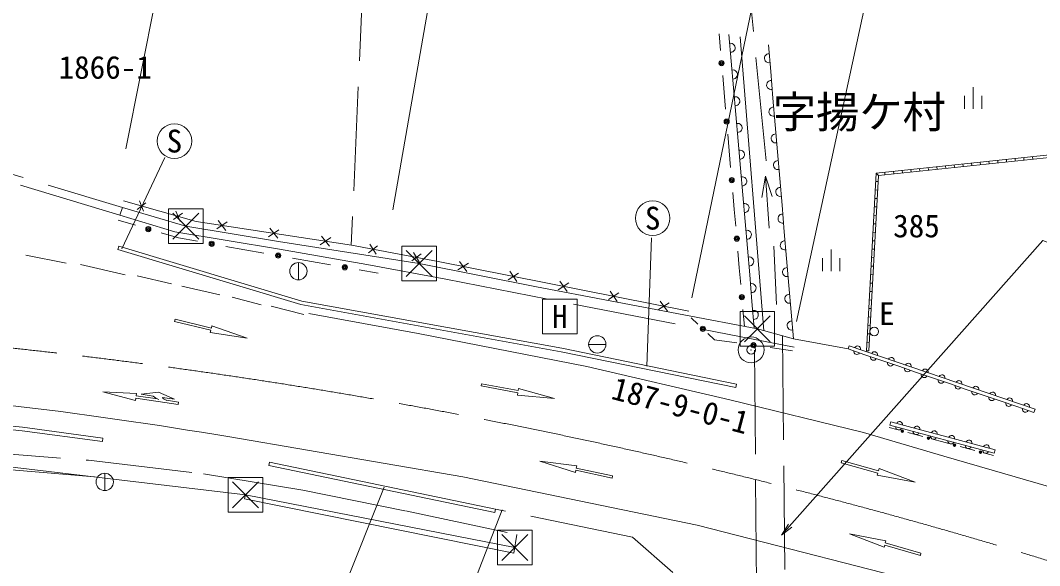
# Model space of a CAD drawing. Units: millimetres, scale not verified. Extents: x 40000 to 680000, y 20000 to 380000.
# Drawn here: x 383533 to 442440, y 305196 to 336675 of the extents above; entities that cross this region are included whole.
import ezdxf
from ezdxf.enums import TextEntityAlignment as Align

# ---------------------------------------------------------------- set-up
doc = ezdxf.new("R2010")
doc.units = ezdxf.units.MM
doc.header["$LTSCALE"] = 1000
doc.header["$PDMODE"] = 32
doc.header["$PDSIZE"] = 500
doc.linetypes.add('CHAIN', pattern=[18.5, 12, -1.5, 3.5, -1.5])
doc.linetypes.add('DASHED', pattern=[7.5, 6, -1.5])
for name, color, linetype, lineweight in [('M-BGD', 7, 'Continuous', 13), ('M-BGD-EXST', 7, 'Continuous', 13), ('M-BMK', 2, 'CHAIN', 13), ('M-BMK-SRVR', 3, 'Continuous', 13), ('M-STR-HTXT', 7, 'Continuous', 13), ('M-STR-STRC', 7, 'Continuous', 13)]:
    doc.layers.add(name, color=color, linetype=linetype, lineweight=lineweight)
doc.layers.add('M-BMK-HTXT', color=7, linetype='Continuous')
doc.styles.add('ＭＳ ゴシック', font='')
doc.styles.get('ＭＳ ゴシック').set_extended_font_data('MS Gothic')

msp = doc.modelspace()

# ---------------------------------------------------------------- linework, layer by layer
at = {"layer": 'M-BGD', "linetype": 'DASHED'}
for p, q in [((426643, 328563), (425293, 342096)), ((403394, 340329), (402656, 323698)), ((377946, 329323), (389441, 325875)), ((389289, 325421), (377814, 328904)), ((427079, 323632), (427235, 320271)), ((426080, 304132), (425950, 318900)), ((427572, 318465), (427725, 303647))]:
    msp.add_line(p, q, dxfattribs=at)
at = {"layer": 'M-BGD'}
for p, q in [((423914, 335899), (423997, 334934)), ((424613, 334320), (424479, 335862)), ((426508, 318760), (425133, 335723)), ((426767, 335267), (426898, 333723)), ((424747, 332778), (424613, 334320)), ((424207, 332521), (424123, 333486)), ((426898, 333723), (427029, 332180)), ((424207, 332521), (424290, 331556)), ((424880, 331236), (424747, 332778)), ((427029, 332180), (427160, 330636)), ((425014, 329694), (424880, 331236)), ((427160, 330636), (427291, 329093)), ((424499, 329143), (424416, 330108)), ((425148, 328152), (425014, 329694)), ((432987, 327864), (447546, 329379)), ((424499, 329143), (424583, 328178)), ((427291, 329093), (427423, 327549)), ((433130, 327728), (447706, 329244)), ((441537, 328603), (441522, 328752)), ((442039, 328655), (442024, 328804)), ((425282, 326610), (425148, 328152)), ((435513, 327976), (435497, 328125)), ((436015, 328028), (435999, 328177)), ((436517, 328080), (436501, 328230)), ((437019, 328133), (437003, 328282)), ((437521, 328185), (437505, 328334)), ((438023, 328237), (438007, 328386)), ((438525, 328289), (438509, 328439)), ((439027, 328342), (439011, 328491)), ((439529, 328394), (439513, 328543)), ((440031, 328446), (440016, 328595)), ((440533, 328498), (440518, 328647)), ((441035, 328550), (441020, 328700)), ((426592, 327674), (426377, 326456)), ((426592, 327674), (426975, 326498)), ((426592, 327674), (426802, 324681)), ((427423, 327549), (427554, 326006)), ((432427, 317604), (432987, 327864)), ((432577, 317596), (433130, 327728)), ((433130, 327728), (432987, 327864)), ((433504, 327767), (433489, 327916)), ((434006, 327819), (433991, 327968)), ((434508, 327872), (434493, 328021)), ((435010, 327924), (434995, 328073)), ((433110, 327367), (432960, 327375)), ((424792, 325765), (424709, 326730)), ((425415, 325068), (425282, 326610)), ((433057, 326390), (432907, 326398)), ((433083, 326879), (432933, 326887)), ((389441, 325875), (389289, 325421)), ((389441, 325875), (393103, 324792)), ((393692, 325067), (389488, 326251)), ((390793, 326143), (390286, 325766)), ((390657, 325662), (390421, 326248)), ((424792, 325765), (424876, 324800)), ((427554, 326006), (427685, 324462)), ((433030, 325902), (432880, 325910)), ((389289, 325421), (392467, 324458)), ((392895, 325551), (392388, 325175)), ((392759, 325070), (392523, 325656)), ((433003, 325413), (432854, 325421)), ((389188, 325141), (390182, 324848)), ((393103, 324792), (398449, 323916)), ((402661, 323697), (393692, 325067)), ((395489, 325046), (394885, 324632)), ((395414, 324551), (394961, 325126)), ((398479, 324589), (397875, 324175)), ((398403, 324095), (397950, 324670)), ((425549, 323526), (425415, 325068)), ((432977, 324924), (432827, 324933)), ((392668, 324114), (391674, 324407)), ((398513, 323463), (392467, 324458)), ((392668, 324114), (393767, 323920)), ((401468, 324132), (400864, 323719)), ((401393, 323638), (400940, 324213)), ((427685, 324462), (427816, 322919)), ((432950, 324436), (432800, 324444)), ((389215, 323634), (389157, 323443)), ((396513, 323437), (395415, 323630)), ((396513, 323437), (397612, 323243)), ((407675, 322752), (402661, 323697)), ((404182, 323665), (403647, 323257)), ((404090, 323173), (403739, 323748)), ((425683, 321984), (425549, 323526)), ((432897, 323459), (432747, 323467)), ((432923, 323947), (432774, 323955)), ((400358, 322760), (399260, 322953)), ((406689, 323192), (406154, 322785)), ((406597, 322701), (406246, 323276)), ((425085, 322387), (425001, 323352)), ((427816, 322919), (427947, 321375)), ((432870, 322970), (432720, 322978)), ((400358, 322760), (401457, 322566)), ((404203, 322083), (403105, 322276)), ((422166, 319887), (407675, 322752)), ((409429, 322660), (408820, 322271)), ((409332, 322170), (408917, 322762)), ((425085, 322387), (425169, 321422)), ((432843, 322481), (432694, 322490)), ((412327, 322087), (411718, 321698)), ((412230, 321597), (411815, 322189)), ((425817, 320442), (425683, 321984)), ((432817, 321993), (432667, 322001)), ((415225, 321514), (414616, 321125)), ((415128, 321024), (414713, 321616)), ((427947, 321375), (428078, 319832)), ((432790, 321504), (432640, 321512)), ((418124, 320941), (417514, 320552)), ((418027, 320451), (417611, 321043)), ((420925, 319878), (420510, 320470)), ((432737, 320527), (432587, 320535)), ((432764, 321016), (432614, 321024)), ((421022, 320368), (420413, 319979)), ((425378, 319009), (425294, 319974)), ((425950, 318900), (425817, 320442)), ((432710, 320038), (432561, 320047)), ((422299, 319497), (422687, 319137)), ((428078, 319832), (428209, 318288)), ((432684, 319550), (432534, 319558)), ((432657, 319061), (432507, 319069)), ((423658, 318238), (423270, 318598)), ((423658, 318238), (424942, 318056)), ((428209, 318288), (431371, 317704)), ((432630, 318573), (432481, 318581)), ((428152, 317599), (426868, 317782)), ((431371, 317704), (431435, 317894)), ((431371, 317704), (432347, 317371)), ((442174, 314229), (431435, 317894)), ((432577, 317596), (432427, 317604)), ((432604, 318084), (432454, 318092)), ((432347, 317371), (433323, 317038)), ((433323, 317038), (434299, 316705)), ((434299, 316705), (435276, 316372)), ((435276, 316372), (436252, 316038)), ((436252, 316038), (437228, 315705)), ((424923, 315668), (424883, 315472)), ((437228, 315705), (438204, 315372)), ((438204, 315372), (439180, 315039)), ((439180, 315039), (440157, 314706)), ((440157, 314706), (441133, 314373)), ((441133, 314373), (442109, 314039)), ((442109, 314039), (442174, 314229)), ((433793, 313310), (433845, 313503)), ((433845, 313503), (434849, 313234)), ((433754, 313165), (434185, 313050)), ((439818, 311696), (433793, 313310)), ((435260, 312762), (434830, 312877)), ((434849, 313234), (435853, 312965)), ((435853, 312965), (436857, 312696)), ((388299, 312552), (388273, 312354)), ((435260, 312762), (435691, 312646)), ((436767, 312358), (436336, 312473)), ((436767, 312358), (437197, 312243)), ((436857, 312696), (437861, 312427)), ((437861, 312427), (438865, 312158)), ((438273, 311954), (437842, 312070)), ((438273, 311954), (438703, 311839)), ((438865, 312158), (439870, 311889)), ((439779, 311551), (439349, 311666)), ((439818, 311696), (439870, 311889)), ((397939, 311171), (397899, 310975)), ((397939, 311171), (410997, 308458)), ((397899, 310975), (410956, 308262)), ((410997, 308458), (410956, 308262))]:
    msp.add_line(p, q, dxfattribs=at)
for points in [[(389157, 323443), (399749, 320264), (414792, 317548), (424883, 315472)], [(389215, 323634), (399796, 320459), (414830, 317744), (424923, 315668)], [(428209, 318288), (426126, 318866), (413354, 321301), (406579, 322633), (398449, 323916)], [(363553, 314582), (370872, 314169), (377932, 313567), (383627, 312982), (388273, 312354)], [(363565, 314782), (370886, 314369), (377951, 313766), (383651, 313181), (388299, 312552)], [(295794, 306470), (308710, 308909), (320356, 310489), (324878, 311070), (330081, 311498), (342394, 312244), (359468, 312188), (378336, 311436), (396550, 309282), (412103, 306250)], [(387812, 310315), (378211, 311137), (362706, 311636), (362733, 312058)], [(412230, 306993), (412046, 305917), (396481, 309054), (396550, 309282)]]:
    msp.add_lwpolyline(points, dxfattribs=at)
at = {"layer": 'M-BGD', "linetype": 'DASHED'}
for points in [[(398513, 323463), (403551, 322576), (408131, 321729), (422919, 318851), (428256, 317801)], [(290223, 306019), (298847, 307803), (303637, 308803), (310967, 309928), (317090, 310802), (323088, 311427), (329003, 312094), (334251, 312427), (339874, 312760), (341602, 314041), (343893, 314124), (345382, 312953), (355504, 313071), (362260, 313004), (367814, 312779), (372918, 312442), (379861, 311879), (387479, 311278), (394122, 310490), (399864, 309552), (405793, 308351), (412230, 306993)], [(421233, 304799), (418920, 306842), (410997, 308458)]]:
    msp.add_lwpolyline(points, dxfattribs=at)
at = {"layer": 'M-BGD'}
for centre, radius in [((424060, 334210), 150), ((424060, 334210), 99), ((424060, 334210), 49), ((424353, 330832), 150), ((424353, 330832), 99), ((424353, 330832), 49), ((424646, 327454), 150), ((424646, 327454), 99), ((424646, 327454), 49), ((390928, 324627), 150), ((390928, 324627), 99), ((390928, 324627), 49), ((424939, 324076), 150), ((424939, 324076), 99), ((424939, 324076), 49), ((394591, 323775), 150), ((394591, 323775), 99), ((394591, 323775), 49), ((398436, 323098), 150), ((398436, 323098), 99), ((398436, 323098), 49), ((402281, 322421), 150), ((402281, 322421), 99), ((402281, 322421), 49), ((425232, 320698), 150), ((425232, 320698), 99), ((425232, 320698), 49), ((422979, 318867), 150), ((422979, 318867), 99), ((422979, 318867), 49), ((425905, 317919), 150), ((425905, 317919), 99), ((425905, 317919), 49), ((434507, 312963), 75), ((434507, 312963), 49.5), ((434507, 312963), 24.5), ((436013, 312560), 75), ((436013, 312560), 49.5), ((436013, 312560), 24.5), ((437520, 312156), 75), ((437520, 312156), 49.5), ((437520, 312156), 24.5), ((439026, 311753), 75), ((439026, 311753), 49.5), ((439026, 311753), 24.5)]:
    msp.add_circle(centre, radius, dxfattribs=at)
for centre, radius, start, end in [((424585, 335094), 261, 266.341, 103.5753), ((426794, 334492), 261, 86.28649, 283.42527), ((424719, 333552), 261, 266.34191, 103.57419), ((426925, 332948), 261, 86.28649, 283.42527), ((424852, 332010), 261, 266.33885, 103.57523), ((427056, 331405), 261, 86.28649, 283.42527), ((424986, 330468), 261, 266.34191, 103.57419), ((427187, 329861), 261, 86.28945, 283.42213), ((425120, 328926), 261, 266.341, 103.5753), ((427318, 328318), 261, 86.28649, 283.42527), ((425254, 327384), 261, 266.33977, 103.57412), ((427449, 326774), 261, 86.28649, 283.42527), ((425387, 325842), 261, 266.341, 103.5753), ((427581, 325231), 261, 86.28649, 283.42527), ((425521, 324300), 261, 266.34191, 103.57419), ((427712, 323687), 261, 86.28757, 283.42401), ((425655, 322758), 261, 266.33885, 103.57523), ((427843, 322144), 261, 86.28623, 283.42332), ((425789, 321216), 261, 266.34191, 103.57419), ((427974, 320600), 261, 86.28649, 283.42527), ((425922, 319674), 261, 266.341, 103.5753), ((428105, 319056), 261, 86.28649, 283.42527), ((431866, 317560), 174, 168.94668, 333.36569), ((431916, 317705), 174, 348.94429, 153.36614), ((432892, 317372), 174, 348.94589, 153.36618), ((432843, 317227), 174, 168.94695, 333.36379), ((433819, 316894), 174, 168.94589, 333.36618), ((433868, 317038), 174, 348.94615, 153.36428), ((434795, 316560), 174, 168.94429, 333.36614), ((434844, 316705), 174, 348.94668, 153.36569), ((435821, 316372), 174, 348.94668, 153.36569), ((435771, 316227), 174, 168.94615, 333.36428), ((436747, 315894), 174, 168.94589, 333.36618), ((436797, 316039), 174, 348.94695, 153.36379), ((437773, 315706), 174, 348.94555, 153.36652), ((437724, 315561), 174, 168.94429, 333.36614), ((438700, 315228), 174, 168.94581, 333.36462), ((438749, 315373), 174, 348.94581, 153.36462), ((439726, 315039), 174, 348.94615, 153.36428), ((439676, 314895), 174, 168.94555, 333.36652), ((440652, 314561), 174, 168.94695, 333.36379), ((440702, 314706), 174, 348.94589, 153.36618), ((441629, 314228), 174, 168.94668, 333.36569), ((441678, 314373), 174, 348.94615, 153.36428), ((434340, 313345), 175, 353.22946, 156.76822), ((434302, 313200), 175, 173.227, 336.76886), ((435306, 312931), 175, 173.22866, 336.76883), ((435345, 313075), 175, 353.227, 156.76886), ((436349, 312806), 175, 353.22968, 156.76801), ((436310, 312662), 175, 173.22801, 336.76803), ((437314, 312393), 175, 173.227, 336.76886), ((437353, 312537), 175, 353.22946, 156.76822), ((438357, 312268), 175, 353.227, 156.76886), ((438318, 312123), 175, 173.22866, 336.76883), ((439322, 311854), 175, 173.22801, 336.76803), ((439361, 311999), 175, 353.22968, 156.76801)]:
    msp.add_arc(centre, radius, start, end, dxfattribs=at)
at = {"layer": 'M-BGD-EXST'}
for p, q in [((438106, 332318), (438106, 331568)), ((438606, 332818), (438606, 331568)), ((439106, 332318), (439106, 331568)), ((391890, 328769), (389398, 323489)), ((392353, 324042), (393853, 325542)), ((392353, 325542), (393853, 324042)), ((420010, 324116), (419744, 316711)), ((430385, 323444), (430385, 322194)), ((405829, 321883), (407329, 323383)), ((405829, 323383), (407329, 321883)), ((429885, 322944), (429885, 322194)), ((430885, 322944), (430885, 322194)), ((399603, 322694), (399603, 321694)), ((425376, 318116), (426876, 319616)), ((425376, 319616), (426876, 318116)), ((416377, 317970), (417377, 317970)), ((388410, 310527), (388410, 309527)), ((395800, 308532), (397300, 310032)), ((395800, 310032), (397300, 308532)), ((404550, 309722), (402046, 303464)), ((411369, 308409), (409373, 303233)), ((411353, 305500), (412853, 307000)), ((411353, 307000), (412853, 305500))]:
    msp.add_line(p, q, dxfattribs=at)
for points in [[(392103, 323792), (394103, 323792), (394103, 325792), (392103, 325792)], [(405579, 321633), (407579, 321633), (407579, 323633), (405579, 323633)], [(413708, 318584), (415708, 318584), (415708, 320584), (413708, 320584)], [(425126, 317866), (427126, 317866), (427126, 319866), (425126, 319866)], [(395550, 308282), (397550, 308282), (397550, 310282), (395550, 310282)], [(411103, 305250), (413103, 305250), (413103, 307250), (411103, 307250)]]:
    msp.add_lwpolyline(points, close=True, dxfattribs=at)
for centre, radius in [((392435, 329707), 1000), ((420076, 325257), 1000), ((399603, 322194), 500), ((432885, 318715), 250), ((416877, 317970), 500), ((388410, 310027), 500)]:
    msp.add_circle(centre, radius, dxfattribs=at)
at = {"layer": 'M-BMK'}
msp.add_arc((348807, -1457), 321045, 70.20633, 87.75707, dxfattribs=at)
at = {"layer": 'M-BMK-SRVR'}
msp.add_circle((425763, 317653), 750, dxfattribs=at)
msp.add_point((425763, 317653), dxfattribs=at)
at = {"layer": 'M-STR-HTXT'}
for p, q in [((422333, 320656), (427461, 345385)), ((433834, 344469), (428395, 319296)), ((392360, 342952), (389636, 329257)), ((407489, 339654), (405052, 325743)), ((427524, 306944), (427928, 307588)), ((427524, 306944), (428115, 307422))]:
    msp.add_line(p, q, dxfattribs=at)
msp.add_lwpolyline([(427524, 306944), (442620, 323964), (472508, 312070)], dxfattribs=at)
at = {"layer": 'M-STR-STRC'}
for p, q in [((386185, 322663), (383856, 323124)), ((389588, 321976), (387012, 322588)), ((392271, 321461), (390285, 321922)), ((395061, 320827), (392861, 321321)), ((397455, 320251), (395766, 320695)), ((399923, 319693), (398034, 320166)), ((392476, 319417), (392446, 319292)), ((392446, 319292), (394540, 318782)), ((394570, 318908), (392476, 319417)), ((394540, 318782), (394509, 318657)), ((394601, 319033), (394570, 318908)), ((396649, 318336), (394601, 319033)), ((394509, 318657), (396649, 318336)), ((390250, 315131), (388296, 315220)), ((388296, 315220), (390192, 314737)), ((391514, 315211), (390513, 315092)), ((392438, 314806), (391514, 315211)), ((410188, 315696), (410164, 315569)), ((410164, 315569), (412282, 315170)), ((412305, 315297), (410188, 315696)), ((412282, 315170), (412258, 315043)), ((412329, 315424), (412305, 315297)), ((414411, 314835), (412329, 315424)), ((390192, 314737), (390211, 314868)), ((390211, 314868), (392661, 314504)), ((390231, 314999), (390250, 315131)), ((390231, 314999), (391461, 314817)), ((391213, 314988), (390513, 315092)), ((392438, 314806), (391738, 314910)), ((392681, 314636), (391975, 314740)), ((392661, 314504), (392681, 314636)), ((412258, 315043), (414411, 314835)), ((415690, 310956), (413554, 311227)), ((413554, 311227), (415607, 310579)), ((431002, 311260), (430967, 311132)), ((430967, 311132), (433097, 310538)), ((433133, 310666), (431002, 311260)), ((415607, 310579), (415635, 310705)), ((415635, 310705), (417730, 310245)), ((415662, 310831), (415690, 310956)), ((417757, 310371), (415662, 310831)), ((433097, 310538), (433061, 310410)), ((433168, 310794), (433133, 310666)), ((435245, 310008), (433168, 310794)), ((417730, 310245), (417757, 310371)), ((433061, 310410), (435245, 310008)), ((433559, 306629), (431445, 307040)), ((431445, 307040), (433452, 306259)), ((433452, 306259), (433487, 306382)), ((433487, 306382), (435547, 305786)), ((433523, 306506), (433559, 306629)), ((435583, 305909), (433523, 306506)), ((435547, 305786), (435583, 305909))]:
    msp.add_line(p, q, dxfattribs=at)
for points in [[(547157, 254151), (541862, 258499), (535892, 263042), (528475, 268510), (520917, 273615), (513459, 278420), (505640, 283083), (495348, 288591), (486966, 292812), (478101, 296893), (466140, 301838), (454361, 306140), (444411, 309336), (436913, 311507), (432270, 312873), (424536, 314771), (416280, 316688), (406520, 318606), (400195, 319751)], [(395632, 312623), (409103, 310316), (422656, 307524), (437241, 303789), (449445, 299992), (461459, 295608), (474868, 289967), (487884, 283778), (501207, 276637), (506669, 273422), (514091, 268827), (521364, 264006), (526267, 260609), (532380, 256128), (535366, 253848), (539416, 250656), (542377, 248257)]]:
    msp.add_lwpolyline(points, dxfattribs=at)
for centre, radius, start, end in [((354181, 69119), 247007, 80.33934, 92.5426), ((391831, 315620), 884, 225.65352, 250.16747), ((392099, 315165), 442, 215.24564, 256.86044)]:
    msp.add_arc(centre, radius, start, end, dxfattribs=at)

# ---------------------------------------------------------------- texts
at = {"layer": 'M-BGD-EXST', "style": 'ＭＳ ゴシック'}
for s, p in [('S', (392435, 329707)), ('S', (420076, 325257)), ('H', (414708, 319584)), ('E', (433606, 319746))]:
    msp.add_text(s, height=1320, dxfattribs=at).set_placement(p, align=Align.MIDDLE_CENTER)
at = {"layer": 'M-BMK-HTXT', "style": 'ＭＳ ゴシック'}
for s, height, p in [('1866-1', 1320, (388434, 333965)), ('字揚ケ村', 1833, (432019, 331382)), ('385', 1320, (435324, 324809))]:
    msp.add_text(s, height=height, dxfattribs=at).set_placement(p, align=Align.MIDDLE_CENTER)
at = {"layer": 'M-BMK-SRVR', "style": 'ＭＳ ゴシック'}
msp.add_text('187-9-0-1', height=1320, rotation=345.205, dxfattribs=at).set_placement((421688, 314445), align=Align.MIDDLE_CENTER)

doc.saveas('drawing.dxf')
